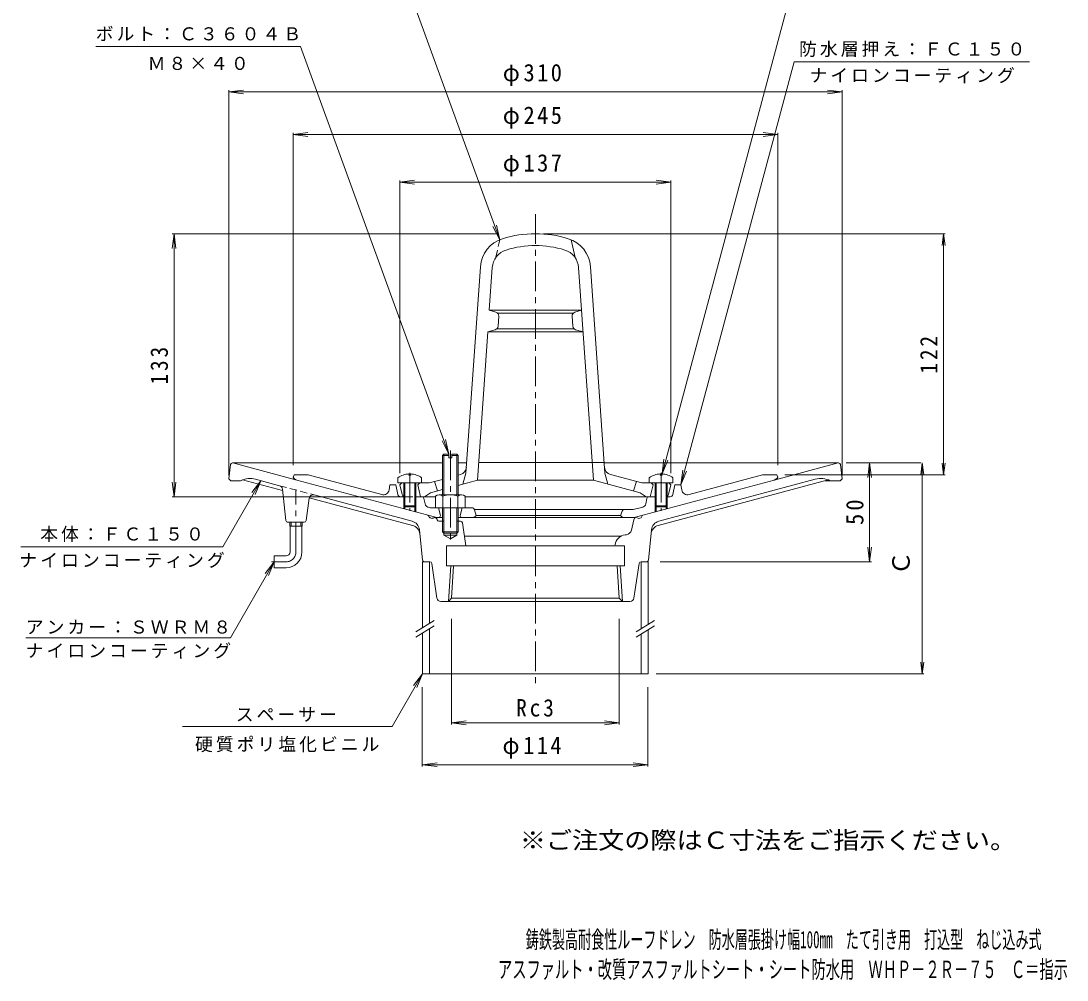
# Model space of a CAD drawing. Units: millimetres, scale not verified, with parts at other scales. Extents: x -291 to 238, y -346 to 401.
# Drawn here: x -291 to 238, y -346 to 139 of the extents above; entities that cross this region are included whole.
import ezdxf
from ezdxf.enums import TextEntityAlignment as Align

# ---------------------------------------------------------------- set-up
doc = ezdxf.new("R2010")
doc.units = ezdxf.units.MM
doc.header["$LTSCALE"] = 3
for name, pattern in [('CHAIN1', [8, 5, -1, 1, -1]), ('DASHED1', [1.8, 1.2, -0.6]), ('DOUBLE_CHAIN2', [12.8, 9, -1, 0.6, -0.6, 0.6, -1])]:
    doc.linetypes.add(name, pattern=pattern)
for name, color, linetype, lineweight in [('0-0', 3, 'Continuous', 9), ('0-1', 2, 'Continuous', 9), ('0-2', 6, 'Continuous', 5), ('0-3', 4, 'Continuous', 9), ('0-4', 7, 'Continuous', 9), ('0-5', 7, 'Continuous', 9), ('0-A', 2, 'Continuous', 9)]:
    doc.layers.add(name, color=color, linetype=linetype, lineweight=lineweight)
doc.layers.add('F-4', color=2, linetype='Continuous')
doc.layers.add('F-5', color=2, linetype='Continuous')
doc.styles.add('ＭＳ ゴシック', font='')
doc.styles.get('ＭＳ ゴシック').set_extended_font_data('MS Gothic')

msp = doc.modelspace()

# ---------------------------------------------------------------- linework, layer by layer
at = {"layer": '0-0', "linetype": 'CHAIN1'}
for p, q in [((-31.073, 40.912), (-31.073, -197.455)), ((-152.073, -129.82), (-152.073, -98.571))]:
    msp.add_line(p, q, dxfattribs=at)
at = {"layer": '0-0'}
for p, q in [((-185.182, -85.696), (-186.073, -92.82)), ((-184.073, -84.82), (-184.19, -84.82)), ((-184.19, -84.82), (-78.073, -84.82)), ((-151.672, -93.502), (-184.073, -84.82)), ((-70.073, -84.82), (-65.823, -84.82)), ((122.045, -84.82), (3.678, -84.82)), ((89.526, -93.502), (121.927, -84.82)), ((121.927, -84.82), (122.045, -84.82)), ((123.037, -85.696), (123.927, -92.82)), ((-186.073, -92.82), (-185.073, -93.82)), ((-185.073, -93.82), (-180.073, -93.82)), ((-158.837, -98.829), (-179.085, -93.403)), ((-160.393, -96.341), (-172.459, -93.108)), ((31.041, -116.42), (116.94, -93.403)), ((31.258, -114.291), (110.314, -93.108)), ((122.927, -93.82), (115.385, -93.82)), ((123.927, -92.82), (122.927, -93.82)), ((-157.171, -113.929), (-158.923, -98.054)), ((-146.953, -113.958), (-145.385, -102.688)), ((-93.187, -116.42), (-145.336, -102.446)), ((-93.403, -114.291), (-142.886, -101.032)), ((-156.177, -114.82), (-147.943, -114.82)), ((-84.556, -112.52), (-85.263, -111.296)), ((-83.107, -112.909), (-84.556, -112.52)), ((-83.107, -112.909), (-82.469, -112.541)), ((-81.072, -112.419), (-81.814, -112.419)), ((-77.396, -114.32), (-79.83, -114.32)), ((-68.94, -114.32), (-70.749, -114.32)), ((-67.945, -115.178), (-66.221, -126.82)), ((18.651, -113.579), (17.4, -118.834)), ((19.428, -112.419), (18.927, -112.419)), ((20.962, -112.909), (19.77, -112.221)), ((22.411, -112.52), (20.962, -112.909)), ((23.118, -111.296), (22.411, -112.52)), ((-88.164, -133.921), (-89.723, -118.614)), ((-77.396, -121.32), (-77.396, -120.32)), ((-77.396, -121.32), (-70.749, -121.32)), ((-77.396, -121.32), (-74.073, -123.239)), ((-70.749, -121.32), (-74.073, -123.239)), ((-70.749, -120.32), (-70.749, -121.32)), ((14.906, -121.109), (14.275, -121.199)), ((27.578, -118.614), (26.019, -133.921)), ((-76.073, -126.82), (13.927, -126.82)), ((12.347, -121.82), (-66.962, -121.82)), ((9.205, -126.152), (9.094, -126.82)), ((13.927, -126.82), (13.927, -136.82)), ((-84.434, -134.82), (-87.169, -134.82)), ((-80.828, -153.116), (-83.445, -135.671)), ((-75.015, -154.82), (-73.89, -136.82)), ((-73.437, -153.242), (-72.411, -136.82)), ((11.292, -153.242), (10.265, -136.82)), ((12.87, -154.82), (11.744, -136.82)), ((21.3, -135.671), (18.683, -153.116)), ((25.024, -134.82), (22.289, -134.82)), ((-78.737, -154.82), (16.592, -154.82))]:
    msp.add_line(p, q, dxfattribs=at)
at = {"layer": '0-0', "linetype": 'DASHED1'}
msp.add_line((-160.393, -96.341), (-142.886, -101.032), dxfattribs=at)
at = {"layer": '0-0', "linetype": 'DOUBLE_CHAIN2'}
msp.add_line((-80.796, -113.579), (-81.072, -112.419), dxfattribs=at)
msp.add_lwpolyline([(-82.469, -112.541), (-81.882, -112.202), (-81.072, -112.419)], dxfattribs=at)
at = {"layer": '0-0'}
for points in [[(-76.073, -126.82), (-76.073, -136.82), (13.927, -136.82)], [(-75.015, -154.82), (-73.437, -153.242), (11.292, -153.242), (12.87, -154.82)]]:
    msp.add_lwpolyline(points, dxfattribs=at)
for centre, radius, start, end in [((-184.19, -85.82), 1, 90, 172.87471), ((122.045, -85.82), 1, 7.12529, 90), ((-175.306, -103.733), 11, 74.99995, 115.68047), ((113.161, -103.733), 11, 64.31953, 105.00005), ((-160.911, -98.273), 2, 6.29755, 75.00011), ((-143.404, -102.964), 2, 75.00011, 172.07785), ((-156.177, -113.82), 1, 186.29657, 270), ((-147.943, -113.82), 1, 270, 352.07887), ((-94.697, -119.121), 5, 5.81561, 75.00001), ((-85.922, -112.155), 1, 30.0051, 74.9991), ((-83.897, -111.662), 1, 210.00632, 254.99635), ((-83.248, -111.836), 1, 254.9991, 299.99876), ((-81.969, -113.407), 1, 39.43991, 119.99876), ((-82.742, -114.042), 2, 13.39006, 39.44046), ((-79.83, -113.32), 1, 195.00256, 270), ((-68.94, -115.32), 1, 8.1293, 90), ((20.596, -114.042), 2, 114.40753, 166.60994), ((32.552, -119.121), 5, 104.99999, 174.18439), ((-94.481, -121.249), 5, 5.81561, 74.99999), ((15.124, -127.138), 6, 98.12836, 170.53822), ((14.481, -118.139), 3, 278.12807, 346.6095), ((32.335, -121.249), 5, 105.00001, 174.18439), ((-87.169, -133.82), 1, 185.81561, 270), ((-84.434, -135.82), 1, 8.53077, 90), ((22.289, -135.82), 1, 90, 171.46923), ((25.024, -133.82), 1, 270, 354.18439), ((-78.85, -152.82), 2, 188.53077, 270), ((16.705, -152.82), 2, 270, 351.46923)]:
    msp.add_arc(centre, radius, start, end, dxfattribs=at)
at = {"layer": '0-1', "linetype": 'CHAIN1'}
msp.add_line((-74.073, -78.51), (-74.073, -124.592), dxfattribs=at)
at = {"layer": '0-1', "linetype": 'DOUBLE_CHAIN2'}
for p, q in [((-152.552, -93.266), (-153.894, -92.906)), ((90.406, -93.266), (91.686, -92.923))]:
    msp.add_line(p, q, dxfattribs=at)
at = {"layer": '0-1'}
for p, q in [((-80.928, -112.457), (-151.672, -93.502)), ((-108.743, -100.863), (-145.841, -90.923)), ((18.783, -112.457), (89.526, -93.502)), ((46.621, -100.857), (83.695, -90.923)), ((-105.011, -98.479), (-104.573, -95.957)), ((-104.573, -95.957), (-101.572, -95.957)), ((-100.576, -100.762), (-101.572, -95.957)), ((38.43, -100.762), (39.427, -95.957)), ((42.427, -95.957), (39.427, -95.957)), ((42.866, -98.479), (42.427, -95.957)), ((-99.107, -101.957), (-97.073, -101.957)), ((-88.387, -101.957), (-92.073, -101.957)), ((-86.822, -105.595), (-87.408, -102.755)), ((24.677, -105.595), (25.263, -102.755)), ((26.242, -101.957), (29.928, -101.957)), ((36.962, -101.957), (34.927, -101.957)), ((-97.573, -106.201), (-97.573, -107.997)), ((-97.073, -106.701), (-97.073, -108.131)), ((-92.073, -106.701), (-92.073, -109.471)), ((-91.572, -106.201), (-91.572, -109.605)), ((-85.381, -107.123), (-84.134, -107.457)), ((-63.302, -107.457), (-84.134, -107.457)), ((-61.83, -108.457), (18.257, -108.457)), ((-61.788, -108.593), (-61.073, -111.457)), ((12.7, -109.141), (11.928, -111.457)), ((23.236, -107.123), (18.257, -108.457)), ((29.427, -106.201), (29.427, -109.605)), ((29.928, -106.701), (29.928, -109.471)), ((34.927, -106.701), (34.927, -108.131)), ((35.427, -106.201), (35.427, -107.997)), ((-78.073, -112.457), (-80.928, -112.457)), ((-70.073, -112.457), (18.783, -112.457)), ((-61.073, -111.457), (11.927, -111.457))]:
    msp.add_line(p, q, dxfattribs=at)
for points in [[(-153.573, -91.957), (-153.072, -90.923), (-145.841, -90.923)], [(91.427, -91.957), (90.927, -90.923), (83.695, -90.923)], [(-80.073, -107.457), (-79.073, -111.457), (-79.573, -112.457)], [(-68.073, -107.457), (-69.073, -111.457), (-68.573, -112.457)]]:
    msp.add_lwpolyline(points, dxfattribs=at)
for centre, radius, start, end in [((-150.895, -90.604), 3, 206.81094, 255.00014), ((88.75, -90.604), 3, 284.99986, 333.18906), ((-107.966, -97.965), 3, 255.00014, 350.14378), ((45.821, -97.965), 3, 189.85622, 284.99986), ((-99.107, -100.457), 1.5, 191.72136, 270), ((-88.387, -102.957), 1, 11.65817, 90), ((-84.863, -105.191), 2, 191.65845, 255.00084), ((22.718, -105.191), 2, 284.99916, 348.34155), ((26.242, -102.957), 1, 90, 168.34183), ((36.962, -100.457), 1.5, 270, 348.27864), ((-63.244, -108.957), 1.5, 14.03441, 90), ((13.648, -109.457), 1, 90, 161.56595), ((-63.309, -109.457), 3, 270, 318.18933), ((14.164, -109.457), 3, 221.81032, 270)]:
    msp.add_arc(centre, radius, start, end, dxfattribs=at)
at = {"layer": '0-2', "linetype": 'DASHED1'}
msp.add_line((-49.073, 28.019), (-51.072, 19.046), dxfattribs=at)
at = {"layer": '0-2'}
for p, q in [((-13.073, 28.019), (-11.073, 19.046)), ((-66.182, -89.957), (-58.888, 14.362)), ((-54.409, -7.599), (-52.903, 13.944)), ((-1.723, -93.599), (-9.243, 13.944)), ((4.038, -89.958), (-3.257, 14.362)), ((-7.736, -7.599), (-54.409, -7.599)), ((-51.023, -8.634), (-54.409, -7.599)), ((-11.918, -9.099), (-50.228, -9.099)), ((-11.122, -8.634), (-7.736, -7.599)), ((-49.612, -10.687), (-49.964, -15.711)), ((-12.181, -15.711), (-12.533, -10.687)), ((-60.423, -93.599), (-55.178, -18.599)), ((-51.397, -17.491), (-55.178, -18.599)), ((-6.967, -18.599), (-55.178, -18.599)), ((-11.477, -17.099), (-50.668, -17.099)), ((-10.749, -17.491), (-6.967, -18.599)), ((3.663, -84.599), (-59.793, -84.599)), ((-99.573, -95.957), (-98.573, -94.957)), ((-84.841, -94.957), (-98.573, -94.957)), ((-90.573, -95.957), (-89.573, -94.957)), ((-78.073, -93.144), (-84.841, -94.957)), ((-82.073, -94.215), (-80.573, -98.999)), ((-68.938, -90.696), (-70.073, -91)), ((-60.423, -93.599), (-70.073, -96.185)), ((-66.182, -89.957), (-67.683, -95.545)), ((-1.723, -93.599), (-60.423, -93.599)), ((4.038, -89.958), (5.537, -95.545)), ((6.793, -90.696), (22.695, -94.957)), ((19.927, -94.215), (18.428, -98.999)), ((22.695, -94.957), (36.427, -94.957)), ((28.427, -95.957), (27.427, -94.957)), ((37.427, -95.957), (36.427, -94.957)), ((-98.357, -100.821), (-99.573, -95.957)), ((-90.573, -95.957), (-89.073, -101.957)), ((-84.073, -99.936), (-87.073, -101.957)), ((-78.073, -98.329), (-84.073, -99.936)), ((28.427, -95.957), (26.927, -101.957)), ((36.211, -100.821), (37.427, -95.957)), ((-81.573, -101.957), (-88.387, -101.957)), ((26.242, -101.957), (-66.573, -101.957))]:
    msp.add_line(p, q, dxfattribs=at)
msp.add_lwpolyline([(-1.723, -93.599), (21.927, -99.936), (24.927, -101.957)], dxfattribs=at)
for centre, radius, start, end in [((-42.927, 13.246), 16, 107.23883, 176.00005), ((-31.073, -24.957), 56, 72.76115, 107.23885), ((-19.218, 13.246), 16, 3.99995, 72.76117), ((-42.927, 13.246), 10, 107.23883, 176.00005), ((-31.073, -24.957), 50, 72.76115, 107.23885), ((-19.218, 13.246), 10, 3.99995, 72.76117), ((-51.608, -10.547), 2, 355.99963, 73.00327), ((-10.538, -10.547), 2, 106.99672, 184.00037), ((-51.959, -15.572), 2, 286.33733, 355.99963), ((-10.186, -15.572), 2, 184.00037, 253.66267), ((-69.974, -86.833), 4, 285.00002, 356.00015), ((7.829, -86.833), 4, 183.99985, 254.99998), ((-96.901, -100.457), 1.5, 194.03624, 243.4218), ((34.756, -100.457), 1.5, 296.5782, 345.96376)]:
    msp.add_arc(centre, radius, start, end, dxfattribs=at)
at = {"layer": '0-3'}
for p, q in [((-88.073, -134.82), (-88.073, -168.097)), ((-88.073, -134.82), (-84.573, -134.82)), ((-84.573, -165.925), (-84.573, -134.82)), ((25.927, -134.82), (22.427, -134.82)), ((22.427, -168.59), (22.427, -134.82)), ((25.927, -134.82), (25.927, -166.418)), ((-84.573, -168.608), (-84.573, -191.426)), ((25.927, -169.101), (25.927, -191.426)), ((-88.073, -170.781), (-88.073, -191.426)), ((22.427, -171.274), (22.427, -191.426)), ((-88.073, -191.426), (25.927, -191.426))]:
    msp.add_line(p, q, dxfattribs=at)
at = {"layer": '0-3', "color": 7}
for p, q in [((-91.5, -170.225), (-82.208, -164.457)), ((-91.5, -172.908), (-82.208, -167.141)), ((19.794, -170.225), (29.086, -164.457)), ((19.794, -172.908), (29.086, -167.141))]:
    msp.add_line(p, q, dxfattribs=at)
at = {"layer": '0-4'}
for p, q in [((-186.073, 102.69), (-178.637, 103.669)), ((-186.073, 103.59), (-186.073, -91.217)), ((-186.073, 102.69), (123.927, 102.69)), ((-186.073, 102.69), (-178.637, 101.712)), ((123.927, 102.69), (116.492, 103.669)), ((123.927, 102.69), (116.492, 101.712)), ((123.927, 103.59), (123.927, -91.217)), ((-153.573, 81.164), (-146.137, 82.143)), ((-153.573, 82.064), (-153.573, -85.957)), ((-153.573, 81.164), (91.427, 81.164)), ((-153.573, 81.164), (-146.137, 80.185)), ((91.427, 81.164), (83.991, 82.143)), ((91.427, 81.164), (83.991, 80.185)), ((91.427, 82.064), (91.427, -85.957)), ((-99.573, 57.075), (-92.137, 58.054)), ((-99.573, 57.975), (-99.573, -89.957)), ((-99.573, 57.075), (37.427, 57.075)), ((-99.573, 57.075), (-92.137, 56.096)), ((37.427, 57.075), (29.992, 58.054)), ((37.427, 57.075), (29.992, 56.096)), ((37.427, 57.975), (37.427, -89.957)), ((-213.698, 31.043), (-214.677, 23.607)), ((-214.598, 31.043), (-50.416, 31.043)), ((-213.698, -101.957), (-213.698, 31.043)), ((-213.698, 31.043), (-212.719, 23.607)), ((-27.073, 31.043), (176.018, 31.043)), ((175.234, 31.043), (174.451, 25.094)), ((175.234, -90.923), (175.234, 31.043)), ((175.234, 31.043), (176.018, 25.094)), ((163.622, -84.82), (126.045, -84.82)), ((137.826, -84.82), (136.847, -92.256)), ((137.826, -84.82), (138.805, -92.256)), ((137.826, -134.82), (137.826, -84.82)), ((164.405, -84.82), (163.622, -90.768)), ((164.405, -84.82), (165.188, -90.768)), ((164.405, -191.426), (164.405, -84.82)), ((175.234, -90.923), (174.451, -84.974)), ((175.234, -90.923), (176.018, -84.974)), ((-213.698, -101.957), (-214.677, -94.521)), ((-213.698, -101.957), (-212.719, -94.521)), ((94.927, -90.923), (176.018, -90.923)), ((-214.598, -101.957), (-93.073, -101.957)), ((137.826, -134.82), (136.847, -127.384)), ((137.826, -134.82), (138.805, -127.384)), ((138.726, -134.82), (31.927, -134.82)), ((-73.437, -217.069), (-73.437, -163.64)), ((11.292, -217.069), (11.292, -163.64)), ((164.405, -191.426), (163.622, -185.477)), ((164.405, -191.426), (165.188, -185.477)), ((29.927, -191.426), (165.188, -191.426)), ((-88.232, -238.273), (-88.232, -198.218)), ((25.769, -238.273), (25.769, -198.218)), ((-73.437, -216.169), (-66.001, -215.19)), ((-73.437, -216.169), (11.292, -216.169)), ((-73.437, -216.169), (-66.001, -217.148)), ((11.292, -216.169), (3.856, -215.19)), ((11.292, -216.169), (3.856, -217.148)), ((-88.232, -237.373), (-80.796, -236.394)), ((-88.232, -237.373), (25.769, -237.373)), ((-88.232, -237.373), (-80.796, -238.352)), ((25.769, -237.373), (18.333, -236.394)), ((25.769, -237.373), (18.333, -238.352))]:
    msp.add_line(p, q, dxfattribs=at)
at = {"layer": '0-5'}
for p, q in [((-49.073, 28.019), (-99.216, 165.785)), ((32.906, -90.369), (97.903, 152.204)), ((-149.799, 125.675), (-253.294, 125.675)), ((-74.822, -80.32), (-149.799, 125.675)), ((-49.073, 28.019), (-52.536, 34.671)), ((-49.073, 28.019), (-50.696, 35.341)), ((-74.822, -80.32), (-78.286, -73.667)), ((-74.822, -80.32), (-76.446, -72.998)), ((32.906, -90.369), (33.885, -82.933)), ((32.906, -90.369), (35.776, -83.44)), ((42.427, -95.957), (43.406, -88.521)), ((42.427, -95.957), (45.298, -89.028)), ((-169.803, -93.82), (-189.123, -127.285)), ((-169.803, -93.82), (-174.368, -99.77)), ((-169.803, -93.82), (-172.673, -100.749)), ((-291.09, -127.285), (-189.123, -127.285)), ((-163.073, -134.82), (-185.219, -173.178)), ((-163.073, -134.82), (-167.638, -140.77)), ((-163.073, -134.82), (-165.943, -141.749)), ((-185.219, -173.178), (-288.59, -173.178)), ((-88.073, -191.426), (-103.489, -218.127)), ((-88.073, -191.426), (-92.638, -197.376)), ((-88.073, -191.426), (-90.943, -198.355)), ((-103.489, -218.127), (-209.36, -218.127))]:
    msp.add_line(p, q, dxfattribs=at)
at = {"layer": '0-5', "color": 3}
for p, q in [((-155.247, -116.82), (-155.247, -114.82)), ((-154.433, -116.82), (-154.433, -114.82)), ((-149.713, -116.82), (-149.713, -114.82)), ((-148.898, -116.82), (-148.898, -114.82)), ((-148.898, -116.82), (-155.247, -116.82)), ((-155.073, -129.82), (-155.073, -116.82)), ((-149.072, -129.82), (-149.072, -116.82)), ((-163.073, -131.82), (-163.073, -137.82)), ((-157.072, -131.82), (-163.073, -131.82)), ((-157.072, -137.82), (-163.073, -137.82))]:
    msp.add_line(p, q, dxfattribs=at)
at = {"layer": '0-5', "color": 3, "linetype": 'CHAIN1'}
msp.add_line((-157.073, -134.82), (-164.461, -134.82), dxfattribs=at)
at = {"layer": '0-5'}
msp.add_lwpolyline([(42.427, -95.957), (99.72, 117.861), (218.61, 117.861)], dxfattribs=at)
at = {"layer": '0-5', "color": 3, "linetype": 'CHAIN1'}
msp.add_arc((-157.073, -129.82), 5, 270, 0, dxfattribs=at)
at = {"layer": '0-5', "color": 3}
for radius in [2, 8]:
    msp.add_arc((-157.072, -129.82), radius, 270, 0, dxfattribs=at)
at = {"layer": '0-A'}
for p, q in [((-78.073, -80.996), (-77.396, -80.32)), ((-74.822, -80.996), (-78.073, -80.996)), ((-78.073, -100.957), (-78.073, -80.996)), ((-77.396, -80.32), (-74.822, -80.32)), ((-77.396, -100.957), (-77.396, -80.32)), ((-74.822, -82.32), (-74.822, -80.32)), ((-73.323, -82.32), (-74.822, -82.32)), ((-73.323, -82.32), (-73.323, -80.32)), ((-73.323, -80.32), (-70.749, -80.32)), ((-70.073, -80.996), (-73.323, -80.996)), ((-70.749, -80.32), (-70.073, -80.996)), ((-70.749, -100.957), (-70.749, -80.32)), ((-70.073, -100.957), (-70.073, -80.996)), ((-100.573, -92.357), (-100.573, -94.957)), ((-100.573, -94.957), (-98.573, -94.957)), ((-97.573, -94.957), (-97.573, -106.457)), ((-97.073, -94.957), (-97.073, -106.957)), ((-95.052, -90.369), (-95.052, -90.99)), ((-95.052, -90.99), (-94.094, -90.99)), ((-94.094, -90.369), (-94.094, -90.99)), ((-92.073, -94.957), (-92.073, -106.957)), ((-91.573, -94.957), (-91.573, -106.457)), ((-88.573, -92.357), (-88.573, -94.957)), ((26.428, -92.357), (26.428, -94.957)), ((29.427, -94.957), (29.427, -106.457)), ((29.928, -94.957), (29.928, -106.957)), ((31.948, -90.369), (31.948, -90.99)), ((32.906, -90.99), (31.948, -90.99)), ((32.906, -90.369), (32.906, -90.99)), ((34.927, -94.957), (34.927, -106.957)), ((35.427, -94.957), (35.427, -106.457)), ((38.427, -94.957), (36.427, -94.957)), ((38.427, -92.357), (38.427, -94.957)), ((-81.573, -101.679), (-81.573, -107.457)), ((-79.696, -100.957), (-68.449, -100.957)), ((-77.82, -101.679), (-77.82, -107.457)), ((-70.325, -101.679), (-70.325, -107.457)), ((-66.573, -101.679), (-66.573, -107.457)), ((-91.573, -106.457), (-97.573, -106.457)), ((-97.573, -106.457), (-97.073, -106.957)), ((-92.073, -106.957), (-97.073, -106.957)), ((-91.573, -106.457), (-92.073, -106.957)), ((-78.073, -107.457), (-78.073, -119.643)), ((-77.396, -107.457), (-77.396, -120.32)), ((-70.749, -107.457), (-70.749, -120.32)), ((-70.073, -107.457), (-70.073, -119.643)), ((29.427, -106.457), (35.427, -106.457)), ((29.427, -106.457), (29.928, -106.957)), ((29.928, -106.957), (34.927, -106.957)), ((35.427, -106.457), (34.927, -106.957))]:
    msp.add_line(p, q, dxfattribs=at)
at = {"layer": '0-A', "color": 4, "linetype": 'CHAIN1'}
for p, q in [((-94.573, -89.775), (-94.573, -109.058)), ((32.427, -89.775), (32.427, -109.058))]:
    msp.add_line(p, q, dxfattribs=at)
at = {"layer": '0-A'}
msp.add_lwpolyline([(-70.073, -119.643), (-78.073, -119.643), (-77.396, -120.32), (-70.749, -120.32)], close=True, dxfattribs=at)
for centre, radius, start, end in [((-94.573, -100.357), 10, 92.74591, 126.86987), ((-94.573, -100.357), 10, 53.13013, 87.2543), ((32.427, -100.357), 10, 92.7457, 126.86987), ((32.427, -100.357), 10, 53.13013, 87.25409), ((-79.696, -103.757), 2.8, 47.92557, 132.07463), ((-74.073, -111.047), 10.089, 68.19786, 111.80214), ((-68.449, -103.757), 2.8, 47.92572, 132.07428)]:
    msp.add_arc(centre, radius, start, end, dxfattribs=at)

# ---------------------------------------------------------------- texts
at = {"layer": '0-4', "color": 2, "style": 'ＭＳ ゴシック'}
msp.add_text('Ｃ', height=8.798, rotation=90, dxfattribs=at).set_placement((160.712, -141.562), align=Align.BOTTOM_LEFT)
at = {"layer": '0-4', "color": 2, "char_height": 8.798, "attachment_point": 7, "style": 'ＭＳ ゴシック'}
for s, insert in [('\\T1.21;\\W0.95;φ310', (-47.573, 105.69)), ('\\T1.21;\\W0.95;φ245', (-47.573, 84.164)), ('\\T1.21;\\W0.95;φ137', (-47.573, 60.075)), ('\\T1.27;\\W0.9;Rc3', (-40.823, -213.169)), ('\\T1.21;\\W0.95;φ114', (-47.731, -234.373))]:
    msp.add_mtext(s, dxfattribs=dict(at, insert=insert))
at = {"layer": '0-4', "color": 2, "char_height": 8.798, "attachment_point": 7, "rotation": 90, "style": 'ＭＳ ゴシック'}
for s, insert in [('\\T1.27;\\W0.9;122', (172.102, -39.696)), ('\\T1.27;\\W0.9;133', (-216.698, -45.207)), ('\\T1.27;\\W0.95;50', (134.826, -116.195))]:
    msp.add_mtext(s, dxfattribs=dict(at, insert=insert))
at = {"layer": '0-5', "char_height": 6.598, "attachment_point": 7, "style": 'ＭＳ ゴシック'}
for s, insert in [('\\T1.17;ボルト：Ｃ３６０４Ｂ', (-253.269, 128.394)), ('\\T1.17;防水層押え：ＦＣ１５０', (102.165, 120.382)), ('\\T1.17;Ｍ８×４０', (-227.046, 113.725)), ('\\T1.17;ナイロンコーティング', (107.415, 107.074)), ('\\T1.17;本体：ＦＣ１５０', (-281.357, -124.778)), ('\\T1.17;ナイロンコーティング', (-291.857, -138.015)), ('\\T1.17;アンカー：ＳＷＲＭ８', (-288.654, -171.421)), ('\\T1.17;ナイロンコーティング', (-288.654, -183.757)), ('\\T1.17;スペーサー', (-182.503, -215.707)), ('\\T1.17;硬質ポリ塩化ビニル', (-203.131, -231.098))]:
    msp.add_mtext(s, dxfattribs=dict(at, insert=insert))
at = {"layer": 'F-4', "style": 'ＭＳ ゴシック'}
for s, width, p in [('鋳鉄製高耐食性ルーフドレン\u3000防水層張掛け幅100mm\u3000たて引き用\u3000打込型\u3000ねじ込み式', 0.55, (-35.927, -332.805)), ('アスファルト・改質アスファルトシート・シート防水用\u3000ＷＨＰ－２Ｒ－７５\u3000Ｃ＝指示', 0.6, (-49.976, -347.881))]:
    msp.add_text(s, height=8.798, dxfattribs=dict(at, width=width)).set_placement(p, align=Align.BOTTOM_LEFT)
at = {"layer": 'F-5', "style": 'ＭＳ ゴシック', "width": 1.1}
msp.add_text('※ご注文の際はＣ寸法をご指示ください。', height=8.798, dxfattribs=at).set_placement((-38.965, -282.592), align=Align.BOTTOM_LEFT)

doc.saveas('drawing.dxf')
